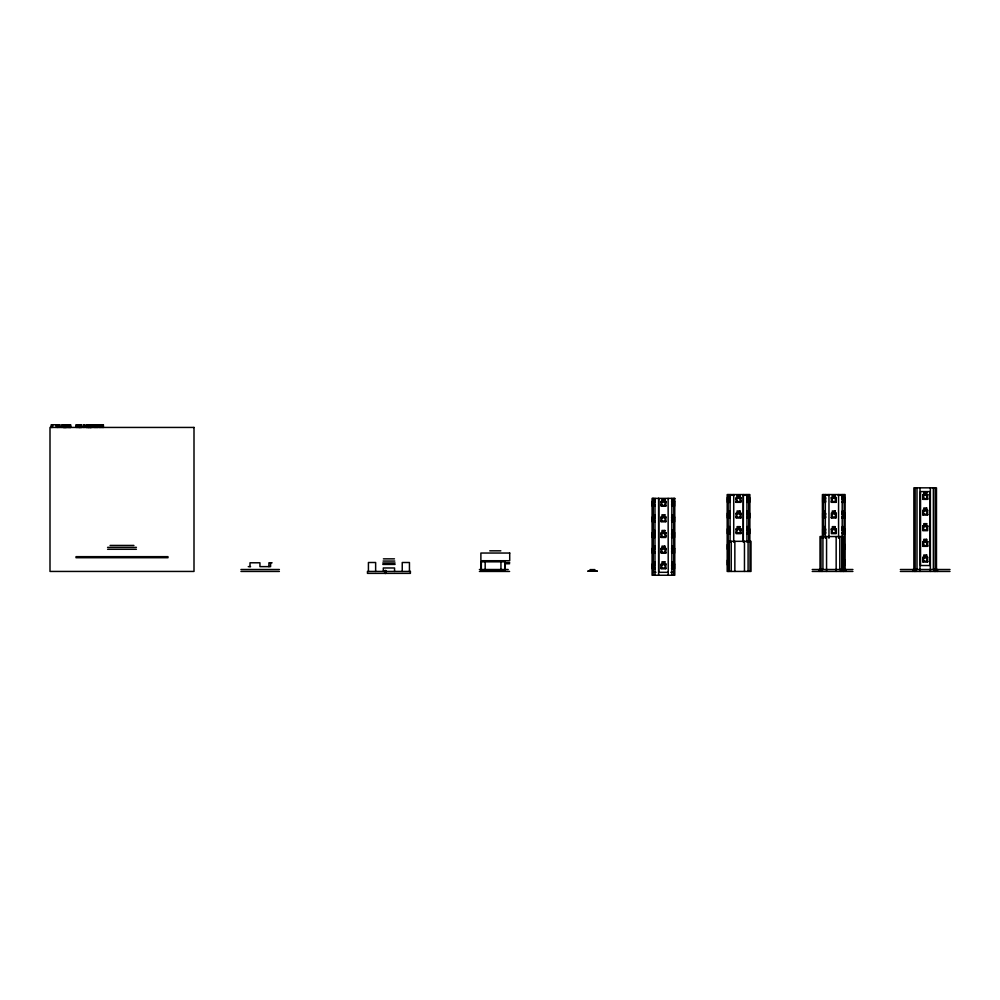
<?xml version="1.0" encoding="UTF-8"?>
<svg xmlns="http://www.w3.org/2000/svg" width="1000" height="1000" viewBox="0 0 1000 1000"><rect width="100%" height="100%" fill="white"/><g stroke="black" fill="none" stroke-linecap="round" stroke-linejoin="round"><path stroke-width="1.5" d="M652.95 564.688L653.075 568.162L653 552.3M728.45 548.45L727.638 546.888L728.462 545.388M728.462 561.05L727.638 562.55L728.45 564.113M728.175 533.013L728.188 529.475L728.213 545.763M748.85 533.013L748.875 529.475L748.875 542.212M844.1 533.013L844.112 529.475L844.188 545.388M844.112 560.8L844.1 564.338L844.125 548.362M92.325 424.75L86.4 424.75L86.4 427.438M922.65 494.938L923.512 495.8L922.65 495.8M927.837 494.938L926.975 495.8M731.65 495.312L734.1 495.312M742.962 495.312L745.413 495.312M825.15 495.312L824.075 495.312L824.075 496.75L825.15 496.75M826.9 495.312L829.35 495.312M838.213 495.312L840.662 495.312M729.912 496.75L728.838 496.75L728.838 495.312L729.912 495.312L729.725 496.75M843.45 496.75L842.375 496.75L842.375 495.312L843.45 495.312L843.275 496.75M746.838 497.512L749.6 497.512L749.6 502.325L746.838 502.325M842.087 497.512L844.85 497.512L844.85 502.325L842.087 502.325M728.213 497.9L729.025 497.9M748.838 497.9L748.025 498.762M823.45 497.9L824.275 497.9M825.612 497.9L824.788 497.9L825.612 498.762M831.175 497.9L832.038 498.762M843.263 497.9L844.087 498.762M922.65 498.1L923.512 498.1L922.65 498.963M927.837 498.963L926.975 498.1M672.038 499.137L673.1 499.137L673.1 500.575L672.038 500.575L672.212 499.137M825.612 501.062L824.788 501.062L825.612 501.938M655.1 501.337L652.337 501.337L652.337 506.15L655.1 506.15M654.45 501.725L655.263 501.725L654.45 502.587M661.688 501.725L660.825 501.725L661.688 502.587M665.15 501.725L666.012 502.587L665.15 502.587M672.4 501.725L671.587 501.725L672.4 502.587M729.025 501.938L728.213 501.062M823.45 501.938L824.275 501.938M831.175 501.938L832.038 501.062M843.263 501.938L844.087 501.062M661.688 504.888L660.825 504.888L661.688 505.763M665.15 504.888L666.012 505.763L665.15 505.763M672.4 504.888L671.587 504.888L672.4 505.763M653.112 505.763L653.925 505.763M672.925 505.763L673.737 505.763M922.65 510.6L923.512 510.6M729.912 510.975L728.838 510.975L728.838 512.413L729.912 512.413L729.725 510.975M825.15 510.975L824.075 510.975L824.075 512.413L825.15 512.413M922.65 511.463L923.512 511.463M843.45 512.413L842.375 512.413L842.375 510.975L843.45 510.975L843.275 512.413M746.838 513.175L749.6 513.175L749.6 517.987L746.838 517.987M842.087 513.175L844.85 513.175L844.85 517.987L842.087 517.987M729.55 513.562L730.362 513.562L729.55 514.425M736.8 513.562L735.925 513.562L736.8 514.425M740.25 513.562L741.112 514.425L740.25 514.425M824.788 513.562L825.612 513.562M835.5 513.562L836.363 513.562L835.5 514.425M842.75 513.562L841.938 513.562L842.75 514.425M922.65 513.763L923.512 513.763M824.788 514.425L825.612 514.425M922.65 514.625L923.512 514.625M926.975 514.625L927.837 514.625M672.038 514.8L673.1 514.8L673.1 516.237L672.038 516.237L672.212 514.8M729.55 516.725L730.362 516.725L729.55 517.6M736.8 516.725L735.925 516.725L736.8 517.6M740.25 516.725L741.112 517.6L740.25 517.6M824.788 516.725L825.612 516.725M835.5 516.725L836.363 516.725L835.5 517.6M655.1 517L652.337 517L652.337 521.812L655.1 521.812M653.112 517.388L653.925 517.388M661.688 517.388L660.825 517.388L661.688 518.25M665.15 517.388L666.012 517.388L665.15 518.25M672.4 517.388L671.587 517.388L672.4 518.25M672.925 517.388L673.737 517.388M728.213 517.6L729.025 517.6M748.025 517.6L748.838 517.6L748.938 529.987L748.875 517.625M823.45 517.6L824.275 517.6M824.788 517.6L825.612 517.6M831.175 517.6L832.038 517.6M843.263 517.6L844.087 517.6L844.188 529.987M661.688 520.562L660.825 520.562L661.688 521.425M665.15 520.562L666.012 521.425L665.15 521.425M672.4 520.562L671.587 520.562L672.4 521.425M922.65 526.263L923.512 526.263M926.975 526.263L927.837 526.263M729.912 526.638L728.838 526.638L728.838 528.075L729.912 528.075L729.725 526.638M825.15 526.638L824.075 526.638L824.075 528.075L825.15 528.075M843.45 526.638L842.375 526.638L842.375 528.075L843.45 528.075L843.275 526.638M922.65 527.125L923.512 527.125M746.838 528.85L749.6 528.85L749.6 533.65L746.838 533.65M842.087 528.85L844.85 528.85L844.85 533.65L842.087 533.65M728.213 529.225L729.025 529.225M729.55 529.225L730.362 529.225L729.55 530.087M736.8 529.225L735.925 529.225L736.8 530.087M740.25 529.225L741.112 530.087L740.25 530.087M748.025 529.225L748.838 529.225M823.45 529.225L824.275 529.225M824.788 529.225L825.612 529.225M831.175 529.225L832.038 529.225M835.5 529.225L836.363 529.225L835.5 530.087M843.263 529.225L844.087 529.225M922.65 529.425L923.512 529.425M824.788 530.087L825.612 530.087M922.65 530.288L923.512 530.288M672.038 531.9L673.1 531.9L673.1 530.462L672.038 530.462L672.212 531.9M729.55 532.4L730.362 532.4L729.55 533.263M736.8 532.4L735.925 532.4L736.8 533.263M740.25 532.4L741.112 533.263L740.25 533.263M824.788 532.4L825.612 532.4M835.5 532.4L836.363 532.4L835.5 533.263M655.1 532.675L652.337 532.675L652.337 537.475L655.1 537.475M653.112 533.05L653.925 533.913M672.925 533.05L673.737 533.05M824.788 533.263L825.612 533.263M653.112 537.087L653.925 536.225M672.925 537.087L673.737 537.087M922.65 541.925L923.512 542.788L922.65 542.788M927.837 541.925L926.975 542.788M842.375 542.3L843.45 542.3M842.375 543.737L843.45 543.737L843.275 542.3M728.925 544.513L727.438 544.513L727.438 549.312L728.925 549.312M842.087 544.513L844.85 544.513L844.85 549.312L842.087 549.312M843.263 544.888L844.087 545.763M922.65 545.087L923.512 545.087L922.65 545.95M110.087 545.438L133.912 545.438M927.837 545.95L926.975 545.087M672.038 546.125L673.1 546.125L673.1 547.562L672.038 547.562L672.212 546.125M107.587 547.362L136.412 547.362M655.1 548.337L652.337 548.337L652.337 553.138L655.1 553.138M654.45 548.713L655.263 548.713L654.45 549.587M661.688 548.713L660.825 548.713L661.688 549.587M665.15 548.713L666.012 549.587L665.15 549.587M672.4 548.713L671.587 548.713L672.4 549.587M843.263 548.925L844.087 548.925M107.587 549.275L136.412 549.275M489.775 550.825L500.825 550.825M661.688 551.888L660.825 551.888L661.688 552.75M665.15 551.888L666.012 552.75L665.15 552.75M672.4 551.888L671.587 551.888L672.4 552.75M653.112 552.75L653.925 552.75M672.925 552.75L673.737 552.75M75.975 556.663L168.025 556.663M75.975 557.712L168.025 557.712M922.65 557.587L923.512 557.587M842.375 557.962L843.45 557.962M922.65 558.45L923.512 558.45M383.413 558.85L394.462 558.85M842.375 559.4L843.45 559.4L843.275 557.962M728.925 560.175L727.438 560.175L727.438 564.975L728.925 564.975M842.087 560.175L844.85 560.175L844.85 564.975L842.087 564.975M922.65 560.75L923.512 560.75M383.1 561.062L394.775 561.062M922.65 561.613L923.512 561.613M926.975 561.613L927.837 561.613M672.038 561.788L673.1 561.788L673.1 563.225L672.038 563.225L672.212 561.788M505.5 562.638L509.712 562.638M272.087 562.788L268.9 562.788L268.938 566.638M382.788 562.987L395.087 562.987M505.012 563.75L509.613 563.75M655.1 564L652.337 564L652.337 568.8L655.1 568.8M382.788 564.425L395.087 564.425M653.112 564.375L653.925 564.375M661.688 564.375L660.825 565.25L661.688 565.25M665.15 564.375L666.012 564.375L665.15 565.25M672.4 564.375L671.587 565.25L672.4 565.25M672.925 564.375L673.737 564.375M843.263 564.587L844.087 564.587M248.263 566.638L250.575 566.638M661.688 567.55L660.825 567.55L661.688 568.413M665.15 567.55L666.012 568.413L665.15 568.413M672.4 567.55L671.587 568.413L672.4 568.413M240.95 569.513L279.387 569.513M479.387 569.513L508.212 569.513M812.225 569.513L852.913 569.5M900.35 569.513L950 569.513M240.95 571.438L279.387 571.438M479.387 571.438L509.613 571.438M812.225 571.438L852.913 571.425M900.35 571.438L950 571.438M656 572.312L653 572.312L653 569.237M668.125 572.312L658.713 572.312L658.713 498.387M670.837 572.312L673.838 572.312M673.913 564.7L673.75 568.162L673.775 552.188M843.713 501.15C846.287 500.662 842.45 495.613 843.812 501.938M823.825 498.688C821.25 499.188 825.088 504.212 823.725 497.9M673.363 536.3C675.95 535.812 672.1 530.775 673.462 537.087M653.475 533.837C650.9 534.338 654.737 539.362 653.375 533.05M937.475 569.513L937.475 571.438M936.475 569.513L936.475 487.837L913.875 487.837L913.875 569.513M935.987 569.513L935.987 571.438M935.2 487.837L935.2 571.438M934.275 569.513L934.275 571.438M933.363 487.837L933.363 569.513M930.362 487.837L930.362 571.438M919.987 487.837L919.987 571.438M916.988 487.837L916.988 569.513M916.075 569.513L916.075 571.438M915.15 487.837L915.15 571.438M914.362 569.513L914.362 571.438M912.875 569.513L912.875 571.438M845.95 569.5L845.95 571.425M845.125 569.5L845.125 494.562L822.412 494.562L822.412 538.275M844.125 494.562L844.1 499.188M844.125 502.25L844.188 513.05M844.125 563.737L844.125 571.425M843.812 497.9L843.812 498.762M843.812 544.888L843.812 545.763M843.538 497.9L843.538 498.762M843.538 501.062L843.538 501.938M843.538 544.888L843.538 545.763M843.55 569.513L843.55 571.438M843.363 497.512L843.363 502.325M843.363 513.175L843.363 517.987M843.363 528.85L843.363 533.65M843.363 544.513L843.363 549.312M843.363 560.175L843.363 564.975M842.987 569.5L842.987 571.425M842.712 569.513L842.712 536.55L820.013 536.55L820.013 569.513M842.562 495.312L842.562 496.75M842.475 497.9L842.475 498.762M842.475 501.062L842.475 501.938M842.562 510.975L842.562 512.413M842.475 513.562L842.475 514.425M842.475 516.725L842.475 517.6M842.562 526.638L842.562 528.075M842.475 529.225L842.475 530.087M842.475 532.4L842.475 533.263M842.562 542.3L842.562 543.737M842.562 557.962L842.562 559.4M842.2 494.562L842.2 538.275M841.725 536.55L841.725 571.438M840.575 569.513L840.575 571.438M839.788 536.55L839.788 569.513M838.575 494.562L838.575 538.275M836.162 536.55L836.162 571.438M828.962 494.562L828.962 538.275M826.562 536.55L826.562 571.438M825.337 494.562L825.337 538.275M824.975 495.312L824.975 496.75M825.062 497.9L825.062 498.762M825.062 501.062L825.062 501.938M824.975 510.975L824.975 512.413M825.062 513.562L825.062 514.425M825.062 516.725L825.062 517.6M824.975 526.638L824.975 528.075M825.062 529.225L825.062 530.087M825.062 532.4L825.062 533.263M824.262 495.312L824.262 496.75M824.175 497.512L824.175 502.325M824.262 510.975L824.262 512.413M824.175 513.175L824.175 517.987M824.262 526.638L824.262 528.075M824.175 528.85L824.175 533.65M824 497.9L824 498.762M824 501.062L824 501.938M823.725 501.062L823.725 501.938M823.413 494.562L823.438 537.688M822.925 536.55L822.925 569.513M822.15 569.513L822.15 571.438M821 536.55L821 571.438M819.175 569.513L819.175 571.438M750.013 541.325L750.013 571.425M749.875 542.212L749.875 494.562L727.175 494.562L727.175 571.425L751.012 571.425L751.012 541.325L728.312 541.325L728.312 571.425M748.938 533.062L748.938 540.775M748.838 501.062L748.838 501.938L748.025 501.062M748.575 497.9L748.575 498.762M748.575 501.062L748.575 501.938M748.288 497.9L748.288 498.762M748.288 501.062L748.288 501.938M748.125 497.512L748.125 502.325M748.125 513.175L748.125 517.987M748.125 528.85L748.125 533.65M748.088 541.325L748.088 571.425M748.025 495.312L748.025 496.75M748.025 510.975L748.025 512.413M748.025 526.638L748.025 528.075M747.312 495.312L747.312 496.75M747.237 497.9L747.237 498.762M747.237 501.062L747.237 501.938M747.312 510.975L747.312 512.413M747.237 513.562L747.237 514.425M747.237 516.725L747.237 517.6M747.312 526.638L747.312 528.075M747.237 529.225L747.237 530.087M747.237 532.4L747.237 533.263M746.95 494.562L746.95 542.212M744.463 541.325L744.463 571.425M743.325 542.212L743.325 494.562L743.238 540.775M734.85 541.325L734.85 571.425M733.725 494.562L733.725 542.212M731.225 541.325L731.225 571.425M730.088 494.562L730.088 542.212M729.812 497.9L729.812 498.762M729.812 501.062L729.812 501.938M729.812 513.562L729.812 514.425M729.812 516.725L729.812 517.6M729.812 529.225L729.812 530.087M729.812 532.4L729.812 533.263M729.3 541.325L729.3 571.425M729.013 495.312L729.013 496.75M728.925 497.512L728.925 502.325M729.013 510.975L729.013 512.413M728.925 513.175L728.925 517.987M729.013 526.638L729.013 528.075M728.925 528.85L728.925 533.65M728.763 497.9L728.763 498.762M728.763 501.062L728.763 501.938M728.475 497.9L728.475 498.762M728.475 501.062L728.475 501.938M728.475 544.888L728.475 545.763M728.162 494.562L728.1 499.188M728.162 502.25L728.2 513.05M728.162 517.625L728.2 529.987M728.162 548.362L728.2 560.788M728.162 563.737L728.162 571.425M673.775 498.387L673.838 501.475M673.775 506.075L673.838 516.875M673.775 521.45L673.737 533.913M673.737 536.225L673.838 549.212M673.775 569.1L673.775 575.25M673.462 533.05L673.462 533.913M673.188 533.05L673.188 533.913M673.188 536.225L673.188 537.087M672.925 499.137L672.925 500.575M673.012 501.337L673.012 506.15M672.925 514.8L672.925 516.237M673.012 517L673.012 521.812M672.925 530.462L672.925 531.9M673.012 532.675L673.012 537.475M672.925 546.125L672.925 547.562M673.012 548.337L673.012 553.138M672.925 561.788L672.925 563.225M673.012 564L673.012 568.8M672.138 501.725L672.138 502.587M672.138 504.888L672.138 505.763M672.138 517.388L672.138 518.25M672.138 520.562L672.138 521.425M672.138 533.05L672.138 533.913M672.138 536.225L672.138 537.087M672.138 548.713L672.138 549.587M672.138 551.888L672.138 552.75M672.138 564.375L672.138 565.25M672.138 567.55L672.138 568.413M671.85 498.387L671.85 575.25M668.125 498.387L668.225 575.25M658.612 498.387L658.612 575.25M654.987 498.387L654.987 575.25M654.625 499.137L654.625 500.575M654.712 501.725L654.712 502.587M654.712 504.888L654.712 505.763M654.625 514.8L654.625 516.237M654.712 517.388L654.712 518.25M654.712 520.562L654.712 521.425M654.625 530.462L654.625 531.9M654.712 533.05L654.712 533.913M654.712 536.225L654.712 537.087M654.625 546.125L654.625 547.562M654.712 548.713L654.712 549.587M654.712 551.888L654.712 552.75M654.625 561.788L654.625 563.225M654.712 564.375L654.712 565.25M654.712 567.55L654.712 568.413M653.913 499.137L653.913 500.575M653.913 514.8L653.913 516.237M653.913 530.462L653.913 531.9M653.913 546.125L653.913 547.562M653.913 561.788L653.913 563.225M653.825 501.337L653.825 506.15M653.825 517L653.825 521.812M653.825 532.675L653.825 537.475M653.825 548.337L653.825 553.138M653.825 564L653.825 568.8M653.65 533.05L653.65 533.913M653.65 536.225L653.65 537.087M653.375 536.225L653.375 537.087M653.062 498.387L653.1 501.475M653.062 506.075L653.1 516.875M653.062 521.45L653.112 533.913M653.112 536.225L653.1 549.212M653.062 552.188L653.1 564.612M653.062 569.1L653.062 575.25M653 498.387L653 501.475M653 506.087L653 516.875M653 521.487L653 533.812M653 536.9L653 549.212M595.05 571.05L594.188 571.05M594.862 570.95L594.862 569.612L590.062 569.612L590.062 570.95M593.888 570.95L591.013 570.95M590.725 571.05L589.862 571.05M504.787 561.825L504.787 570.475M500.938 561.825L500.938 570.475M485.175 561.825L485.175 570.475M481.337 561.825L481.337 570.475M409.45 571.438L409.45 562.5L402.238 562.5L402.238 571.438M394.562 571.438L394.562 567.975L383.312 567.975L383.312 571.438M375.637 571.438L375.637 562.5L368.425 562.5L368.425 571.438M270.587 562.788L270.587 566.638L259.938 566.638L259.938 562.788L250 562.788L250 566.638M103.413 427.438L103.413 424.75L102.075 424.75L102.075 427.438M103.15 424.75L103.15 427.438M102.338 424.75L102.338 427.438M101.112 427.438L101.112 424.75L99.775 424.75L99.775 427.438M100.85 424.75L100.85 427.438M100.037 424.75L100.037 427.438M99.012 427.438L99.012 424.75L92.912 424.75L92.938 427.438M96.638 424.75L96.638 427.438M95.288 424.75L95.288 427.438M94.35 424.75L94.35 427.438M94.213 424.75L94.213 427.438M91.75 424.75L91.75 427.438M91.337 424.75L91.337 427.438M91.1 427.438L90.975 424.75L90.825 427.438M90.725 424.75L90.588 427.438M90.45 424.75L90.45 427.438M90.288 427.438L90.175 424.75L90.125 427.438M89.913 424.75L89.9 427.438M89.663 424.75L89.663 427.438M89.475 424.75L89.438 427.438L89.162 424.75M88.938 424.75L88.963 427.438M88.8 424.75L88.737 427.438M88.625 424.75L88.625 427.438M88.275 424.75L88.4 427.438M88.188 424.75L88.238 427.438M87.9 424.75L87.987 427.438M87.737 424.75L87.688 427.438M87.4 424.75L87.25 427.438L87.188 424.75M86.962 424.75L86.9 427.438M86.625 424.75L86.65 427.438M84.812 427.438L84.812 424.75L83.35 424.75L83.35 427.438M81.475 427.438L81.525 424.75L76.087 424.75L76.087 427.438M81.312 424.75L81.287 427.438M81.062 424.75L80.988 427.438M80.725 424.75L80.588 427.438M80.25 424.75L80.15 427.438M80.138 424.75L79.987 427.438M79.763 424.75L79.763 427.438M79.662 427.438L79.538 424.75L79.475 427.438M79.212 424.75L79.15 427.438M78.5 424.75L78.475 427.438M78.075 424.75L78.075 427.438M77.65 424.75L77.825 427.438M77.162 424.75L77.162 427.438M76.463 424.75L76.463 427.438M70.612 427.438L70.575 424.75L61.675 424.75L61.675 427.438M70.462 424.75L70.462 427.438M70.275 424.75L70.275 427.438M70.037 424.75L70.037 427.438M69.737 424.75L69.737 427.438M69.463 424.75L69.425 427.438M69.262 424.75L69.125 427.438L68.913 424.75M68.6 424.75L68.65 427.438M68.3 424.75L68.3 427.438M67.938 424.75L68.037 427.438M67.525 424.75L67.537 427.438M67.013 424.75L67.013 427.438M66.7 424.75L66.725 427.438M66.5 424.75L66.5 427.438M66.2 424.75L66.2 427.438M65.788 424.75L65.788 427.438M65.562 424.75L65.562 427.438M65.375 424.75L65.537 427.438M65.225 424.75L65.287 427.438M65.025 424.75L65.025 427.438M64.412 424.75L64.412 427.438M64.2 424.75L64.2 427.438M64.025 424.75L64.025 427.438M63.725 424.75L63.725 427.438M63.625 424.75L63.625 427.438M63.288 424.75L63.288 427.438M62.838 424.75L62.838 427.438M59.988 427.438L60.062 424.75L58.75 424.75L58.825 427.438M57.7 427.438L57.7 424.75L51.312 424.75L51.312 427.438M57.575 424.75L57.575 427.438M56.2 424.75L56.2 427.438M52.625 424.75L52.625 427.438M51.537 424.75L51.537 427.438M652.562 503.263C653.025 509.525 654.312 499.2 652.562 503.263M652.562 518.925C653.025 525.188 654.312 514.862 652.562 518.925M652.562 550.25C653.025 556.512 654.312 546.188 652.562 550.25M673.238 503.263C673.7 509.525 675 499.2 673.238 503.263M673.238 518.925C673.7 525.188 675 514.862 673.238 518.925M673.238 550.25C673.7 556.512 675 546.188 673.238 550.25M727.663 499.438C728.125 505.7 729.425 495.375 727.663 499.438M727.663 515.1C728.125 521.362 729.425 511.037 727.663 515.1M748.337 499.438C748.8 505.7 750.1 495.375 748.337 499.438M748.337 515.1C748.8 521.362 750.1 511.037 748.337 515.1M822.9 515.1C823.375 521.362 824.663 511.037 822.9 515.1M822.9 530.763C823.375 537.025 824.663 526.7 822.9 530.763M843.587 515.1C844.05 521.362 845.35 511.037 843.587 515.1M843.587 546.425C844.05 552.688 845.35 542.362 843.587 546.425M194 427.438L50 427.438L50 571.438L194 571.438L194 427.438M929.95 491.587L920.537 491.587L920.537 565.525L929.95 565.525L929.95 491.587M926.675 492.337L923.787 492.337L923.787 493.775L926.675 493.775L926.675 492.337M927.65 494.55L922.837 494.55L922.837 499.35L927.65 499.35L927.65 494.55M739.95 495.312L737.075 495.312L737.075 496.75L739.95 496.75L739.95 495.312M748.213 495.312L747.138 495.312L747.138 496.75L748.213 496.75L748.213 495.312M835.2 495.312L832.312 495.312L832.312 496.75L835.2 496.75L835.2 495.312M730.212 497.512L727.438 497.512L727.438 502.325L730.212 502.325L730.212 497.512M740.925 497.512L736.125 497.512L736.125 502.325L740.925 502.325L740.925 497.512M825.45 497.512L822.688 497.512L822.688 502.325L825.45 502.325L825.45 497.512M836.175 497.512L831.363 497.512L831.363 502.325L836.175 502.325L836.175 497.512M730.362 497.9L729.55 498.762L730.362 497.9M736.8 497.9L735.925 498.762L736.8 497.9M741.112 497.9L740.25 498.762L741.112 497.9M747.5 497.9L746.688 498.762L747.5 497.9M836.363 497.9L835.5 498.762L836.363 497.9M842.75 497.9L841.938 498.762L842.75 497.9M674.775 498.387L652.075 498.387L652.075 575.25L674.775 575.25L674.775 498.387M654.8 499.137L653.725 499.137L653.725 500.575L654.8 500.575L654.8 499.137M664.85 499.137L661.975 499.137L661.975 500.575L664.85 500.575L664.85 499.137M730.362 501.062L729.55 501.938L730.362 501.062M736.8 501.062L735.925 501.938L736.8 501.062M741.112 501.062L740.25 501.938L741.112 501.062M747.5 501.062L746.688 501.938L747.5 501.062M836.363 501.062L835.5 501.938L836.363 501.062M842.75 501.062L841.938 501.938L842.75 501.062M665.825 501.337L661.025 501.337L661.025 506.15L665.825 506.15L665.825 501.337M674.5 501.337L671.737 501.337L671.737 506.15L674.5 506.15L674.5 501.337M655.263 504.888L654.45 505.763L655.263 504.888M926.675 508L923.787 508L923.787 509.438L926.675 509.438L926.675 508M927.65 510.213L922.837 510.213L922.837 515.013L927.65 515.013L927.65 510.213M739.95 510.975L737.075 510.975L737.075 512.413L739.95 512.413L739.95 510.975M748.213 510.975L747.138 510.975L747.138 512.413L748.213 512.413L748.213 510.975M835.2 510.975L832.312 510.975L832.312 512.413L835.2 512.413L835.2 510.975M730.212 513.175L727.438 513.175L727.438 517.987L730.212 517.987L730.212 513.175M740.925 513.175L736.125 513.175L736.125 517.987L740.925 517.987L740.925 513.175M825.45 513.175L822.688 513.175L822.688 517.987L825.45 517.987L825.45 513.175M836.175 513.175L831.363 513.175L831.363 517.987L836.175 517.987L836.175 513.175M747.5 513.562L746.688 514.425L747.5 513.562M654.8 514.8L653.725 514.8L653.725 516.237L654.8 516.237L654.8 514.8M664.85 514.8L661.975 514.8L661.975 516.237L664.85 516.237L664.85 514.8M747.5 516.725L746.688 517.6L747.5 516.725M842.75 516.725L841.938 517.6L842.75 516.725M665.825 517L661.025 517L661.025 521.812L665.825 521.812L665.825 517M674.5 517L671.737 517L671.737 521.812L674.5 521.812L674.5 517M655.263 517.388L654.45 518.25L655.263 517.388M655.263 520.562L654.45 521.425L655.263 520.562M926.675 523.663L923.787 523.663L923.787 525.1L926.675 525.1L926.675 523.663M927.65 525.875L922.837 525.875L922.837 530.675L927.65 530.675L927.65 525.875M739.95 526.638L737.075 526.638L737.075 528.075L739.95 528.075L739.95 526.638M748.213 526.638L747.138 526.638L747.138 528.075L748.213 528.075L748.213 526.638M835.2 526.638L832.312 526.638L832.312 528.075L835.2 528.075L835.2 526.638M730.212 528.85L727.438 528.85L727.438 533.65L730.212 533.65L730.212 528.85M740.925 528.85L736.125 528.85L736.125 533.65L740.925 533.65L740.925 528.85M825.45 528.85L822.688 528.85L822.688 533.65L825.45 533.65L825.45 528.85M836.175 528.85L831.363 528.85L831.363 533.65L836.175 533.65L836.175 528.85M747.5 529.225L746.688 530.087L747.5 529.225M842.75 529.225L841.938 530.087L842.75 529.225M654.8 530.462L653.725 530.462L653.725 531.9L654.8 531.9L654.8 530.462M664.85 530.462L661.975 530.462L661.975 531.9L664.85 531.9L664.85 530.462M747.5 532.4L746.688 533.263L747.5 532.4M842.75 532.4L841.938 533.263L842.75 532.4M665.825 532.675L661.025 532.675L661.025 537.475L665.825 537.475L665.825 532.675M674.5 532.675L671.737 532.675L671.737 537.475L674.5 537.475L674.5 532.675M655.263 533.05L654.45 533.913L655.263 533.05M661.688 533.05L660.825 533.913L661.688 533.05M666.012 533.05L665.15 533.913L666.012 533.05M672.4 533.05L671.587 533.913L672.4 533.05M655.263 536.225L654.45 537.087L655.263 536.225M661.688 536.225L660.825 537.087L661.688 536.225M666.012 536.225L665.15 537.087L666.012 536.225M672.4 536.225L671.587 537.087L672.4 536.225M926.675 539.325L923.787 539.325L923.787 540.763L926.675 540.763L926.675 539.325M927.65 541.538L922.837 541.538L922.837 546.337L927.65 546.337L927.65 541.538M654.8 546.125L653.725 546.125L653.725 547.562L654.8 547.562L654.8 546.125M664.85 546.125L661.975 546.125L661.975 547.562L664.85 547.562L664.85 546.125M665.825 548.337L661.025 548.337L661.025 553.138L665.825 553.138L665.825 548.337M674.5 548.337L671.737 548.337L671.737 553.138L674.5 553.138L674.5 548.337M655.263 551.888L654.45 552.75L655.263 551.888M509.712 553.038L480.887 553.038L480.887 560.725L509.712 560.725L509.712 553.038M926.675 554.987L923.787 554.987L923.787 556.438L926.675 556.438L926.675 554.987M927.65 557.2L922.837 557.2L922.837 562L927.65 562L927.65 557.2M505.262 561.825L480.85 561.825L480.85 570.475L505.262 570.475L505.262 561.825M654.8 561.788L653.725 561.788L653.725 563.225L654.8 563.225L654.8 561.788M664.85 561.788L661.975 561.788L661.975 563.225L664.85 563.225L664.85 561.788M665.825 564L661.025 564L661.025 568.8L665.825 568.8L665.825 564M674.5 564L671.737 564L671.737 568.8L674.5 568.8L674.5 564M655.263 564.375L654.45 565.25L655.263 564.375M655.263 567.55L654.45 568.413L655.263 567.55M385.788 570.538L385.012 570.538L385.012 573.413L385.788 573.413L385.788 570.538M597.163 571.05L587.75 571.15L597.163 571.15M410.4 571.438L367.463 571.438L367.463 573.362L410.4 573.362L410.4 571.438M748.938 499.188L748.938 494.562L748.85 499.188M748.938 513.05L748.938 502.262L748.85 513.05M97.7 427.438L97.7 424.75L97.587 427.438M96 427.438L96 424.75L95.925 427.438M64.763 427.438L64.763 424.75L64.713 427.438M924.338 561.125A1.775 1.775 0 0 0 927.013 559.625A1.775 1.775 0 0 0 924.375 558.062A1.775 1.775 0 0 0 924.338 561.125M924.338 529.8A1.775 1.775 0 0 0 927.013 528.3A1.775 1.775 0 0 0 924.375 526.725A1.775 1.775 0 0 0 924.338 529.8M924.338 498.475A1.775 1.775 0 0 0 927.013 496.975A1.775 1.775 0 0 0 924.375 495.4A1.775 1.775 0 0 0 924.338 498.475M924.338 514.138A1.775 1.775 0 0 0 927.013 512.638A1.775 1.775 0 0 0 924.375 511.062A1.775 1.775 0 0 0 924.338 514.138M924.338 545.462A1.775 1.775 0 0 0 927.013 543.962A1.775 1.775 0 0 0 924.375 542.388A1.775 1.775 0 0 0 924.338 545.462M832.862 532.762A1.775 1.775 0 0 0 835.537 531.275A1.775 1.775 0 0 0 832.9 529.7A1.775 1.775 0 0 0 832.862 532.762M832.862 501.438A1.775 1.775 0 0 0 835.537 499.95A1.775 1.775 0 0 0 832.9 498.375A1.775 1.775 0 0 0 832.862 501.438M832.862 517.1A1.775 1.775 0 0 0 835.537 515.612A1.775 1.775 0 0 0 832.9 514.038A1.775 1.775 0 0 0 832.862 517.1M737.613 532.762A1.775 1.775 0 0 0 740.3 531.275A1.775 1.775 0 0 0 737.663 529.7A1.775 1.775 0 0 0 737.613 532.762M737.613 501.438A1.775 1.775 0 0 0 740.3 499.95A1.775 1.775 0 0 0 737.663 498.375A1.775 1.775 0 0 0 737.613 501.438M737.613 517.1A1.775 1.775 0 0 0 740.3 515.612A1.775 1.775 0 0 0 737.663 514.038A1.775 1.775 0 0 0 737.613 517.1M662.513 567.925A1.775 1.775 0 0 0 665.188 566.425A1.775 1.775 0 0 0 662.562 564.85A1.775 1.775 0 0 0 662.513 567.925M662.513 536.587A1.775 1.775 0 0 0 665.188 535.1A1.775 1.775 0 0 0 662.562 533.525A1.775 1.775 0 0 0 662.513 536.587M662.513 505.262A1.775 1.775 0 0 0 665.188 503.775A1.775 1.775 0 0 0 662.562 502.2A1.775 1.775 0 0 0 662.513 505.262M662.513 520.925A1.775 1.775 0 0 0 665.188 519.438A1.775 1.775 0 0 0 662.562 517.863A1.775 1.775 0 0 0 662.513 520.925M662.513 552.25A1.775 1.775 0 0 0 665.188 550.763A1.775 1.775 0 0 0 662.562 549.188A1.775 1.775 0 0 0 662.513 552.25"/></g></svg>
